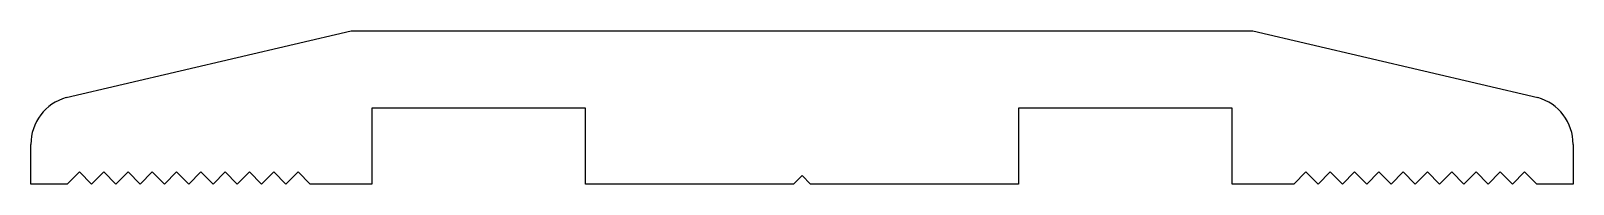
# Model space of a CAD drawing. Extents: x -32 to 31.5, y 8.8 to 15.1.
import ezdxf

# ---------------------------------------------------------------- set-up
doc = ezdxf.new("R2010")
doc.units = 0
doc.layers.get('0').update_dxf_attribs({"linetype": 'CONTINUOUS'})

msp = doc.modelspace()

# ---------------------------------------------------------------- linework, layer by layer
for p, q in [((-30.583, 12.334), (-18.85, 15.073)), ((-18.85, 15.073), (18.267, 15.073)), ((18.267, 15.073), (30, 12.334)), ((-9.208, 11.893), (-18.005, 11.893)), ((-18.005, 11.893), (-18.005, 8.773)), ((-9.208, 8.773), (-9.208, 11.893)), ((17.422, 11.893), (8.625, 11.893)), ((8.625, 11.893), (8.625, 8.773)), ((17.422, 8.773), (17.422, 11.893)), ((-32.041, 8.773), (-32.041, 10.408)), ((31.459, 10.408), (31.459, 8.773)), ((-30.041, 9.273), (-30.541, 8.773)), ((-29.541, 8.773), (-30.041, 9.273)), ((-29.041, 9.273), (-29.541, 8.773)), ((-28.541, 8.773), (-29.041, 9.273)), ((-28.041, 9.273), (-28.541, 8.773)), ((-27.541, 8.773), (-28.041, 9.273)), ((-27.041, 9.273), (-27.541, 8.773)), ((-26.541, 8.773), (-27.041, 9.273)), ((-26.041, 9.273), (-26.541, 8.773)), ((-25.541, 8.773), (-26.041, 9.273)), ((-25.041, 9.273), (-25.541, 8.773)), ((-24.541, 8.773), (-25.041, 9.273)), ((-24.041, 9.273), (-24.541, 8.773)), ((-23.541, 8.773), (-24.041, 9.273)), ((-23.041, 9.273), (-23.541, 8.773)), ((-22.541, 8.773), (-23.041, 9.273)), ((-22.041, 9.273), (-22.541, 8.773)), ((-21.541, 8.773), (-22.041, 9.273)), ((-21.041, 9.273), (-21.541, 8.773)), ((-20.541, 8.773), (-21.041, 9.273)), ((-0.291, 9.125), (-0.644, 8.773)), ((0.061, 8.773), (-0.291, 9.125)), ((20.459, 9.273), (19.959, 8.773)), ((20.959, 8.773), (20.459, 9.273)), ((21.459, 9.273), (20.959, 8.773)), ((21.959, 8.773), (21.459, 9.273)), ((22.459, 9.273), (21.959, 8.773)), ((22.959, 8.773), (22.459, 9.273)), ((23.459, 9.273), (22.959, 8.773)), ((23.959, 8.773), (23.459, 9.273)), ((24.459, 9.273), (23.959, 8.773)), ((24.959, 8.773), (24.459, 9.273)), ((25.459, 9.273), (24.959, 8.773)), ((25.959, 8.773), (25.459, 9.273)), ((26.459, 9.273), (25.959, 8.773)), ((26.959, 8.773), (26.459, 9.273)), ((27.459, 9.273), (26.959, 8.773)), ((27.959, 8.773), (27.459, 9.273)), ((28.459, 9.273), (27.959, 8.773)), ((28.959, 8.773), (28.459, 9.273)), ((29.459, 9.273), (28.959, 8.773)), ((29.959, 8.773), (29.459, 9.273)), ((-30.541, 8.773), (-32.041, 8.773)), ((-18.005, 8.773), (-20.541, 8.773)), ((-0.644, 8.773), (-9.208, 8.773)), ((8.625, 8.773), (0.061, 8.773)), ((19.959, 8.773), (17.422, 8.773)), ((31.459, 8.773), (29.959, 8.773))]:
    msp.add_line(p, q)
for centre, start, end in [((-30.041, 10.408), 105.71963, 180), ((29.459, 10.408), 0, 74.28037)]:
    msp.add_arc(centre, 2, start, end)

doc.saveas('drawing.dxf')
